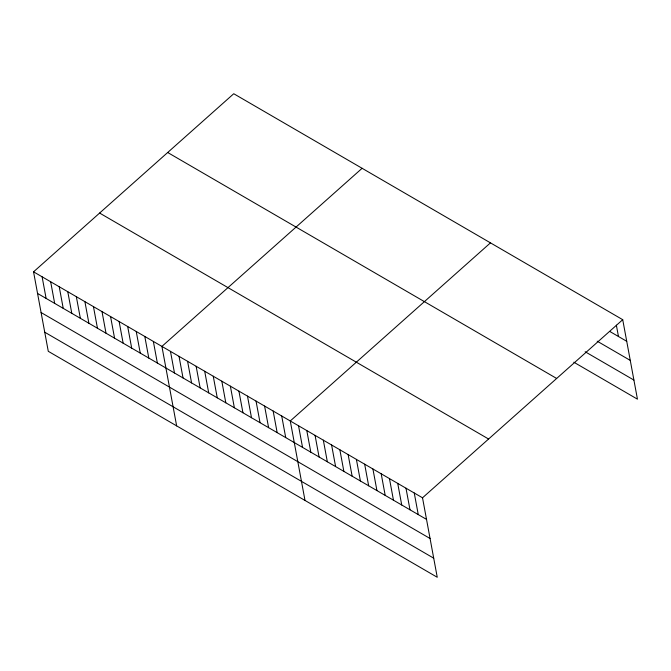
<?xml version="1.0" encoding="UTF-8"?>
<svg xmlns="http://www.w3.org/2000/svg" width="671" height="671" viewBox="0 0 671 671"><rect width="100%" height="100%" fill="white"/><g stroke="black" fill="none" stroke-linecap="round" stroke-linejoin="round"><path stroke-width="1.01" d="M33.55 271.83L422.52 497.798L437.249 577.27L48.278 351.31L33.55 271.83L233.751 93.73L622.722 319.69L637.45 399.17L573.806 362.197M362.114 168.295L161.912 346.404L176.641 425.875M490.467 242.86L290.275 420.969L305.003 500.449M422.52 497.798L622.722 319.69M610.191 331.692L626.722 341.296M597.198 341.187L630.262 360.394M585.146 351.738L633.91 380.071M167.683 152.502L556.653 378.461M99.618 213.059L488.589 439.019M37.559 293.445L426.53 519.404M41.09 312.535L430.061 538.503M44.739 332.212L433.709 558.18M616.364 325.175L618.461 336.498M414.259 492.992L418.259 514.607M405.989 488.194L409.998 509.801M397.727 483.388L401.728 505.003M389.457 478.591L393.466 500.197M381.195 473.785L385.196 495.399M372.925 468.987L376.934 490.593M364.663 464.181L368.664 485.796M356.393 459.383L360.402 480.99M348.132 454.577L352.132 476.192M339.861 449.78L343.871 471.386M331.6 444.974L335.601 466.588M323.33 440.176L327.339 461.782M315.068 435.37L319.069 456.985M306.798 430.572L310.807 452.179M298.536 425.766L302.537 447.381M281.711 415.995L285.72 437.609M273.156 411.029L277.165 432.636M264.6 406.056L268.601 427.662M256.045 401.082L260.046 422.696M247.482 396.116L251.491 417.723M238.926 391.143L242.936 412.749M230.371 386.169L234.372 407.783M221.816 381.195L225.817 402.81M213.252 376.23L217.261 397.836M204.697 371.256L208.706 392.862M196.142 366.282L200.143 387.897M187.586 361.317L191.587 382.923M179.023 356.343L183.032 377.949M170.468 351.369L174.477 372.984M153.357 341.43L157.358 363.036M144.793 336.456L148.803 358.071M136.238 331.491L140.247 353.097M127.683 326.517L131.684 348.123M119.128 321.543L123.129 343.158M110.564 316.578L114.573 338.184M102.009 311.604L106.018 333.21M93.454 306.63L97.454 328.245M84.898 301.656L88.899 323.271M76.335 296.691L80.344 318.297M67.779 291.717L71.789 313.323M59.224 286.743L63.225 308.358M50.669 281.778L54.67 303.384M42.105 276.804L46.114 298.41"/></g></svg>
